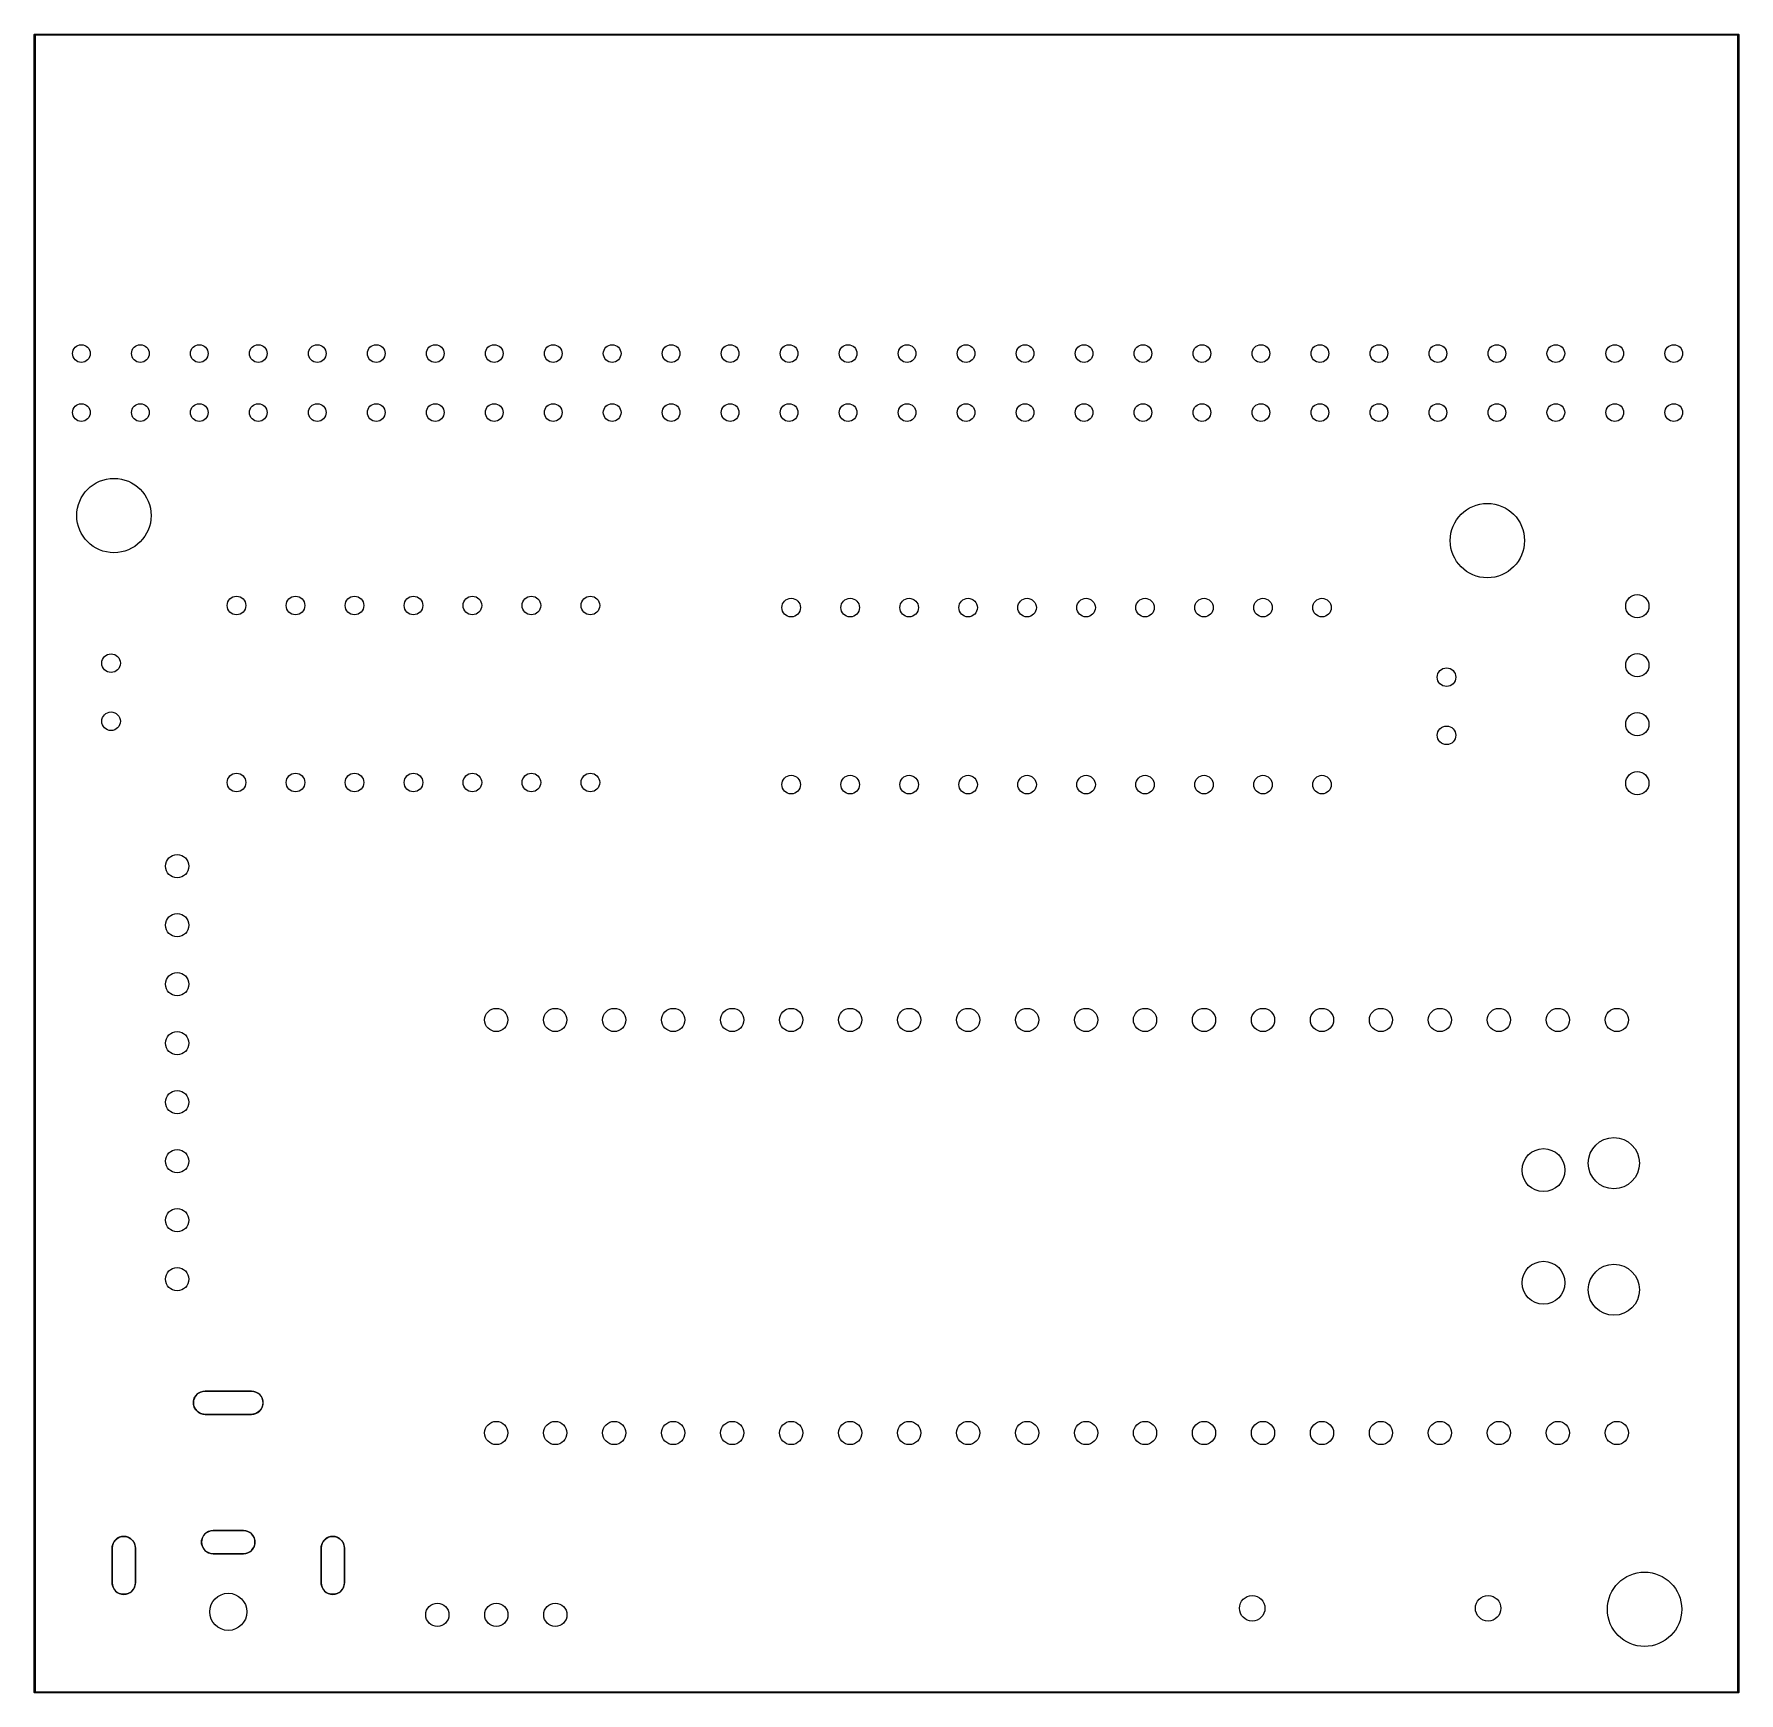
# Model space of a CAD drawing. Extents: x 89.7 to 163.1, y -143.4 to -72.
import ezdxf

# ---------------------------------------------------------------- set-up
doc = ezdxf.new("R2010")
doc.units = 0
doc.layers.add('BLACK', color=7, linetype='CONTINUOUS')

msp = doc.modelspace()

# ---------------------------------------------------------------- linework, layer by layer
at = {"layer": 'BLACK', "linetype": 'CONTINUOUS'}
for p, q in [((89.691795, -71.986961), (89.693698, -71.977394)), ((89.691795, -143.344314), (89.691795, -71.986961)), ((89.693698, -71.977394), (89.707228, -71.963864)), ((89.707228, -71.963864), (89.716795, -71.961961)), ((89.716795, -71.961961), (163.086079, -71.961961)), ((89.741795, -72.011961), (89.741795, -143.319314)), ((163.061079, -72.011961), (89.741795, -72.011961)), ((163.061079, -143.319314), (163.061079, -72.011961)), ((163.086079, -71.961961), (163.095646, -71.963864)), ((163.095646, -71.963864), (163.109176, -71.977394)), ((163.109176, -71.977394), (163.111079, -71.986961)), ((163.111079, -71.986961), (163.111079, -143.344314)), ((96.591662, -130.68913), (96.656925, -130.576091)), ((96.656925, -130.576091), (96.749221, -130.483795)), ((96.749221, -130.483795), (96.86226, -130.418532)), ((96.86226, -130.418532), (96.988339, -130.38475)), ((96.988339, -130.38475), (97.053602, -130.380472)), ((97.053602, -130.380472), (99.053602, -130.380472)), ((99.053602, -130.380472), (97.053602, -130.380472)), ((99.053602, -130.380472), (99.118865, -130.38475)), ((99.118865, -130.38475), (99.244944, -130.418532)), ((99.244944, -130.418532), (99.357983, -130.483795)), ((99.357983, -130.483795), (99.450279, -130.576091)), ((99.450279, -130.576091), (99.515542, -130.68913)), ((96.55788, -130.815209), (96.591662, -130.68913)), ((96.55788, -130.945735), (96.55788, -130.815209)), ((96.591662, -131.071814), (96.55788, -130.945735)), ((96.656925, -131.184853), (96.591662, -131.071814)), ((96.749221, -131.277149), (96.656925, -131.184853)), ((96.86226, -131.342412), (96.749221, -131.277149)), ((96.988339, -131.376194), (96.86226, -131.342412)), ((97.053602, -131.380472), (96.988339, -131.376194)), ((99.053602, -131.380472), (97.053602, -131.380472)), ((97.053602, -131.380472), (99.053602, -131.380472)), ((99.118865, -131.376194), (99.053602, -131.380472)), ((99.244944, -131.342412), (99.118865, -131.376194)), ((99.357983, -131.277149), (99.244944, -131.342412)), ((99.450279, -131.184853), (99.357983, -131.277149)), ((99.515542, -131.071814), (99.450279, -131.184853)), ((99.515542, -130.68913), (99.549324, -130.815209)), ((99.549324, -130.945735), (99.515542, -131.071814)), ((99.549324, -130.815209), (99.549324, -130.945735)), ((97.006925, -136.576091), (97.099221, -136.483795)), ((97.099221, -136.483795), (97.21226, -136.418532)), ((97.21226, -136.418532), (97.338339, -136.38475)), ((97.338339, -136.38475), (97.403602, -136.380472)), ((97.403602, -136.380472), (98.703602, -136.380472)), ((98.703602, -136.380472), (97.403602, -136.380472)), ((98.703602, -136.380472), (98.768865, -136.38475)), ((98.768865, -136.38475), (98.894944, -136.418532)), ((98.894944, -136.418532), (99.007983, -136.483795)), ((99.007983, -136.483795), (99.100279, -136.576091)), ((93.053602, -137.130472), (93.05788, -137.065209)), ((93.053602, -138.630472), (93.053602, -137.130472)), ((93.053602, -137.130472), (93.053602, -138.630472)), ((93.05788, -137.065209), (93.091662, -136.93913)), ((93.091662, -136.93913), (93.156925, -136.826091)), ((93.156925, -136.826091), (93.249221, -136.733795)), ((93.249221, -136.733795), (93.36226, -136.668532)), ((93.36226, -136.668532), (93.488339, -136.63475)), ((93.488339, -136.63475), (93.618865, -136.63475)), ((93.618865, -136.63475), (93.744944, -136.668532)), ((93.744944, -136.668532), (93.857983, -136.733795)), ((93.857983, -136.733795), (93.950279, -136.826091)), ((93.950279, -136.826091), (94.015542, -136.93913)), ((94.015542, -136.93913), (94.049324, -137.065209)), ((94.049324, -137.065209), (94.053602, -137.130472)), ((94.053602, -137.130472), (94.053602, -138.630472)), ((94.053602, -138.630472), (94.053602, -137.130472)), ((96.90788, -136.815209), (96.941662, -136.68913)), ((96.90788, -136.945735), (96.90788, -136.815209)), ((96.941662, -137.071814), (96.90788, -136.945735)), ((96.941662, -136.68913), (97.006925, -136.576091)), ((97.006925, -137.184853), (96.941662, -137.071814)), ((97.099221, -137.277149), (97.006925, -137.184853)), ((97.21226, -137.342412), (97.099221, -137.277149)), ((99.007983, -137.277149), (98.894944, -137.342412)), ((99.100279, -137.184853), (99.007983, -137.277149)), ((99.100279, -136.576091), (99.165542, -136.68913)), ((99.165542, -137.071814), (99.100279, -137.184853)), ((99.165542, -136.68913), (99.199324, -136.815209)), ((99.199324, -136.945735), (99.165542, -137.071814)), ((99.199324, -136.815209), (99.199324, -136.945735)), ((102.053602, -137.130472), (102.05788, -137.065209)), ((102.053602, -138.630472), (102.053602, -137.130472)), ((102.053602, -137.130472), (102.053602, -138.630472)), ((102.05788, -137.065209), (102.091662, -136.93913)), ((102.091662, -136.93913), (102.156925, -136.826091)), ((102.156925, -136.826091), (102.249221, -136.733795)), ((102.249221, -136.733795), (102.36226, -136.668532)), ((102.36226, -136.668532), (102.488339, -136.63475)), ((102.488339, -136.63475), (102.618865, -136.63475)), ((102.618865, -136.63475), (102.744944, -136.668532)), ((102.744944, -136.668532), (102.857983, -136.733795)), ((102.857983, -136.733795), (102.950279, -136.826091)), ((102.950279, -136.826091), (103.015542, -136.93913)), ((103.015542, -136.93913), (103.049324, -137.065209)), ((103.049324, -137.065209), (103.053602, -137.130472)), ((103.053602, -137.130472), (103.053602, -138.630472)), ((103.053602, -138.630472), (103.053602, -137.130472)), ((97.338339, -137.376194), (97.21226, -137.342412)), ((97.403602, -137.380472), (97.338339, -137.376194)), ((98.703602, -137.380472), (97.403602, -137.380472)), ((97.403602, -137.380472), (98.703602, -137.380472)), ((98.768865, -137.376194), (98.703602, -137.380472)), ((98.894944, -137.342412), (98.768865, -137.376194)), ((93.05788, -138.695735), (93.053602, -138.630472)), ((93.091662, -138.821814), (93.05788, -138.695735)), ((94.049324, -138.695735), (94.015542, -138.821814)), ((94.053602, -138.630472), (94.049324, -138.695735)), ((102.05788, -138.695735), (102.053602, -138.630472)), ((102.091662, -138.821814), (102.05788, -138.695735)), ((103.049324, -138.695735), (103.015542, -138.821814)), ((103.053602, -138.630472), (103.049324, -138.695735)), ((93.156925, -138.934853), (93.091662, -138.821814)), ((93.249221, -139.027149), (93.156925, -138.934853)), ((93.36226, -139.092412), (93.249221, -139.027149)), ((93.488339, -139.126194), (93.36226, -139.092412)), ((93.618865, -139.126194), (93.488339, -139.126194)), ((93.744944, -139.092412), (93.618865, -139.126194)), ((93.857983, -139.027149), (93.744944, -139.092412)), ((93.950279, -138.934853), (93.857983, -139.027149)), ((94.015542, -138.821814), (93.950279, -138.934853)), ((102.156925, -138.934853), (102.091662, -138.821814)), ((102.249221, -139.027149), (102.156925, -138.934853)), ((102.36226, -139.092412), (102.249221, -139.027149)), ((102.488339, -139.126194), (102.36226, -139.092412)), ((102.618865, -139.126194), (102.488339, -139.126194)), ((102.744944, -139.092412), (102.618865, -139.126194)), ((102.857983, -139.027149), (102.744944, -139.092412)), ((102.950279, -138.934853), (102.857983, -139.027149)), ((103.015542, -138.821814), (102.950279, -138.934853)), ((89.693698, -143.353881), (89.691795, -143.344314)), ((89.707228, -143.367411), (89.693698, -143.353881)), ((89.716795, -143.369314), (89.707228, -143.367411)), ((163.086079, -143.369314), (89.716795, -143.369314)), ((89.741795, -143.319314), (163.061079, -143.319314)), ((163.095646, -143.367411), (163.086079, -143.369314)), ((163.109176, -143.353881), (163.095646, -143.367411)), ((163.111079, -143.344314), (163.109176, -143.353881))]:
    msp.add_line(p, q, dxfattribs=at)
at = {"layer": 'BLACK'}
for centre, radius in [((91.72712, -85.711876), 0.381), ((91.72712, -85.711876), 0.381), ((94.26712, -85.711876), 0.381), ((94.26712, -85.711876), 0.381), ((96.80712, -85.711876), 0.381), ((96.80712, -85.711876), 0.381), ((99.34712, -85.711876), 0.381), ((99.34712, -85.711876), 0.381), ((101.88712, -85.711876), 0.381), ((101.88712, -85.711876), 0.381), ((104.42712, -85.711876), 0.381), ((104.42712, -85.711876), 0.381), ((106.96712, -85.711876), 0.381), ((106.96712, -85.711876), 0.381), ((109.50712, -85.711876), 0.381), ((109.50712, -85.711876), 0.381), ((112.04712, -85.711876), 0.381), ((112.04712, -85.711876), 0.381), ((114.58712, -85.711876), 0.381), ((114.58712, -85.711876), 0.381), ((117.12712, -85.711876), 0.381), ((117.12712, -85.711876), 0.381), ((119.66712, -85.711876), 0.381), ((119.66712, -85.711876), 0.381), ((122.20712, -85.711876), 0.381), ((122.20712, -85.711876), 0.381), ((124.74712, -85.711876), 0.381), ((124.74712, -85.711876), 0.381), ((127.28712, -85.711876), 0.381), ((127.28712, -85.711876), 0.381), ((129.82712, -85.711876), 0.381), ((129.82712, -85.711876), 0.381), ((132.36712, -85.711876), 0.381), ((132.36712, -85.711876), 0.381), ((134.90712, -85.711876), 0.381), ((134.90712, -85.711876), 0.381), ((137.44712, -85.711876), 0.381), ((137.44712, -85.711876), 0.381), ((139.98712, -85.711876), 0.381), ((139.98712, -85.711876), 0.381), ((142.52712, -85.711876), 0.381), ((142.52712, -85.711876), 0.381), ((145.06712, -85.711876), 0.381), ((145.06712, -85.711876), 0.381), ((147.60712, -85.711876), 0.381), ((147.60712, -85.711876), 0.381), ((150.14712, -85.711876), 0.381), ((150.14712, -85.711876), 0.381), ((152.68712, -85.711876), 0.381), ((152.68712, -85.711876), 0.381), ((155.22712, -85.711876), 0.381), ((155.22712, -85.711876), 0.381), ((157.76712, -85.711876), 0.381), ((157.76712, -85.711876), 0.381), ((160.30712, -85.711876), 0.381), ((160.30712, -85.711876), 0.381), ((91.72712, -88.251876), 0.381), ((91.72712, -88.251876), 0.381), ((94.26712, -88.251876), 0.381), ((94.26712, -88.251876), 0.381), ((96.80712, -88.251876), 0.381), ((96.80712, -88.251876), 0.381), ((99.34712, -88.251876), 0.381), ((99.34712, -88.251876), 0.381), ((101.88712, -88.251876), 0.381), ((101.88712, -88.251876), 0.381), ((104.42712, -88.251876), 0.381), ((104.42712, -88.251876), 0.381), ((106.96712, -88.251876), 0.381), ((106.96712, -88.251876), 0.381), ((109.50712, -88.251876), 0.381), ((109.50712, -88.251876), 0.381), ((112.04712, -88.251876), 0.381), ((112.04712, -88.251876), 0.381), ((114.58712, -88.251876), 0.381), ((114.58712, -88.251876), 0.381), ((117.12712, -88.251876), 0.381), ((117.12712, -88.251876), 0.381), ((119.66712, -88.251876), 0.381), ((119.66712, -88.251876), 0.381), ((122.20712, -88.251876), 0.381), ((122.20712, -88.251876), 0.381), ((124.74712, -88.251876), 0.381), ((124.74712, -88.251876), 0.381), ((127.28712, -88.251876), 0.381), ((127.28712, -88.251876), 0.381), ((129.82712, -88.251876), 0.381), ((129.82712, -88.251876), 0.381), ((132.36712, -88.251876), 0.381), ((132.36712, -88.251876), 0.381), ((134.90712, -88.251876), 0.381), ((134.90712, -88.251876), 0.381), ((137.44712, -88.251876), 0.381), ((137.44712, -88.251876), 0.381), ((139.98712, -88.251876), 0.381), ((139.98712, -88.251876), 0.381), ((142.52712, -88.251876), 0.381), ((142.52712, -88.251876), 0.381), ((145.06712, -88.251876), 0.381), ((145.06712, -88.251876), 0.381), ((147.60712, -88.251876), 0.381), ((147.60712, -88.251876), 0.381), ((150.14712, -88.251876), 0.381), ((150.14712, -88.251876), 0.381), ((152.68712, -88.251876), 0.381), ((152.68712, -88.251876), 0.381), ((155.22712, -88.251876), 0.381), ((155.22712, -88.251876), 0.381), ((157.76712, -88.251876), 0.381), ((157.76712, -88.251876), 0.381), ((160.30712, -88.251876), 0.381), ((160.30712, -88.251876), 0.381), ((93.130337, -92.686711), 1.6), ((93.130337, -92.686711), 1.599999), ((152.278412, -93.765211), 1.6), ((152.278412, -93.765211), 1.599999), ((98.409167, -96.560318), 0.4), ((98.409167, -96.560318), 0.4), ((100.949167, -96.560318), 0.4), ((100.949167, -96.560318), 0.4), ((103.489167, -96.560318), 0.4), ((103.489167, -96.560318), 0.4), ((106.029167, -96.560318), 0.4), ((106.029167, -96.560318), 0.4), ((108.569167, -96.560318), 0.4), ((108.569167, -96.560318), 0.4), ((111.109167, -96.560318), 0.4), ((111.109167, -96.560318), 0.4), ((113.649167, -96.560318), 0.4), ((113.649167, -96.560318), 0.4), ((158.736403, -96.588756), 0.5), ((158.736403, -96.588756), 0.5), ((122.295761, -96.650136), 0.4), ((122.295761, -96.650136), 0.4), ((124.835761, -96.650136), 0.4), ((124.835761, -96.650136), 0.4), ((127.375761, -96.650136), 0.4), ((127.375761, -96.650136), 0.4), ((129.915761, -96.650136), 0.4), ((129.915761, -96.650136), 0.4), ((132.455761, -96.650136), 0.4), ((132.455761, -96.650136), 0.4), ((134.995761, -96.650136), 0.4), ((134.995761, -96.650136), 0.4), ((137.535761, -96.650136), 0.4), ((137.535761, -96.650136), 0.4), ((140.075761, -96.650136), 0.4), ((140.075761, -96.650136), 0.4), ((142.615761, -96.650136), 0.4), ((142.615761, -96.650136), 0.4), ((145.155761, -96.650136), 0.4), ((145.155761, -96.650136), 0.4), ((93.007954, -99.042555), 0.4), ((93.007954, -99.042555), 0.4), ((158.736403, -99.128756), 0.5), ((158.736403, -99.128756), 0.5), ((150.520347, -99.646677), 0.4), ((150.520347, -99.646677), 0.4), ((93.007954, -101.542555), 0.4), ((93.007954, -101.542555), 0.4), ((158.736403, -101.668756), 0.5), ((158.736403, -101.668756), 0.5), ((150.520347, -102.146677), 0.4), ((150.520347, -102.146677), 0.4), ((98.409167, -104.180318), 0.4), ((98.409167, -104.180318), 0.4), ((100.949167, -104.180318), 0.4), ((100.949167, -104.180318), 0.4), ((103.489167, -104.180318), 0.4), ((103.489167, -104.180318), 0.4), ((106.029167, -104.180318), 0.4), ((106.029167, -104.180318), 0.4), ((108.569167, -104.180318), 0.4), ((108.569167, -104.180318), 0.4), ((111.109167, -104.180318), 0.4), ((111.109167, -104.180318), 0.4), ((113.649167, -104.180318), 0.4), ((113.649167, -104.180318), 0.4), ((122.295761, -104.270136), 0.4), ((122.295761, -104.270136), 0.4), ((124.835761, -104.270136), 0.4), ((124.835761, -104.270136), 0.4), ((127.375761, -104.270136), 0.4), ((127.375761, -104.270136), 0.4), ((129.915761, -104.270136), 0.4), ((129.915761, -104.270136), 0.4), ((132.455761, -104.270136), 0.4), ((132.455761, -104.270136), 0.4), ((134.995761, -104.270136), 0.4), ((134.995761, -104.270136), 0.4), ((137.535761, -104.270136), 0.4), ((137.535761, -104.270136), 0.4), ((140.075761, -104.270136), 0.4), ((140.075761, -104.270136), 0.4), ((142.615761, -104.270136), 0.4), ((142.615761, -104.270136), 0.4), ((145.155761, -104.270136), 0.4), ((145.155761, -104.270136), 0.4), ((158.736403, -104.208756), 0.5), ((158.736403, -104.208756), 0.5), ((95.853533, -107.780961), 0.5), ((95.853533, -107.780961), 0.5), ((95.853533, -110.320961), 0.5), ((95.853533, -110.320961), 0.5), ((95.853533, -112.860961), 0.5), ((95.853533, -112.860961), 0.5), ((109.595761, -114.400939), 0.5), ((109.595761, -114.400939), 0.5), ((112.135761, -114.400939), 0.5), ((112.135761, -114.400939), 0.5), ((114.675761, -114.400939), 0.5), ((114.675761, -114.400939), 0.5), ((117.215761, -114.400939), 0.5), ((117.215761, -114.400939), 0.5), ((119.755761, -114.400939), 0.5), ((119.755761, -114.400939), 0.5), ((122.295761, -114.400939), 0.5), ((122.295761, -114.400939), 0.5), ((124.835761, -114.400939), 0.5), ((124.835761, -114.400939), 0.5), ((127.375761, -114.400939), 0.5), ((127.375761, -114.400939), 0.5), ((129.915761, -114.400939), 0.5), ((129.915761, -114.400939), 0.5), ((132.455761, -114.400939), 0.5), ((132.455761, -114.400939), 0.5), ((134.995761, -114.400939), 0.5), ((134.995761, -114.400939), 0.5), ((137.535761, -114.400939), 0.5), ((137.535761, -114.400939), 0.5), ((140.075761, -114.400939), 0.5), ((140.075761, -114.400939), 0.5), ((142.615761, -114.400939), 0.5), ((142.615761, -114.400939), 0.5), ((145.155761, -114.400939), 0.5), ((145.155761, -114.400939), 0.5), ((147.695761, -114.400939), 0.5), ((147.695761, -114.400939), 0.5), ((150.235761, -114.400939), 0.5), ((150.235761, -114.400939), 0.5), ((152.775761, -114.400939), 0.5), ((152.775761, -114.400939), 0.5), ((155.315761, -114.400939), 0.5), ((155.315761, -114.400939), 0.5), ((157.855761, -114.400939), 0.5), ((157.855761, -114.400939), 0.5), ((95.853533, -115.400961), 0.5), ((95.853533, -115.400961), 0.5), ((95.853533, -117.940961), 0.5), ((95.853533, -117.940961), 0.5), ((157.725761, -120.565939), 1.1), ((157.725761, -120.565939), 1.099999), ((95.853533, -120.480961), 0.5), ((95.853533, -120.480961), 0.5), ((154.695761, -120.865939), 0.925), ((154.695761, -120.865939), 0.924999), ((95.853533, -123.020961), 0.5), ((95.853533, -123.020961), 0.5), ((154.695761, -125.715939), 0.925), ((154.695761, -125.715939), 0.924999), ((95.853533, -125.560961), 0.5), ((95.853533, -125.560961), 0.5), ((157.725761, -126.015939), 1.1), ((157.725761, -126.015939), 1.099999), ((109.595761, -132.180939), 0.5), ((109.595761, -132.180939), 0.5), ((112.135761, -132.180939), 0.5), ((112.135761, -132.180939), 0.5), ((114.675761, -132.180939), 0.5), ((114.675761, -132.180939), 0.5), ((117.215761, -132.180939), 0.5), ((117.215761, -132.180939), 0.5), ((119.755761, -132.180939), 0.5), ((119.755761, -132.180939), 0.5), ((122.295761, -132.180939), 0.5), ((122.295761, -132.180939), 0.5), ((124.835761, -132.180939), 0.5), ((124.835761, -132.180939), 0.5), ((127.375761, -132.180939), 0.5), ((127.375761, -132.180939), 0.5), ((129.915761, -132.180939), 0.5), ((129.915761, -132.180939), 0.5), ((132.455761, -132.180939), 0.5), ((132.455761, -132.180939), 0.5), ((134.995761, -132.180939), 0.5), ((134.995761, -132.180939), 0.5), ((137.535761, -132.180939), 0.5), ((137.535761, -132.180939), 0.5), ((140.075761, -132.180939), 0.5), ((140.075761, -132.180939), 0.5), ((142.615761, -132.180939), 0.5), ((142.615761, -132.180939), 0.5), ((145.155761, -132.180939), 0.5), ((145.155761, -132.180939), 0.5), ((147.695761, -132.180939), 0.5), ((147.695761, -132.180939), 0.5), ((150.235761, -132.180939), 0.5), ((150.235761, -132.180939), 0.5), ((152.775761, -132.180939), 0.5), ((152.775761, -132.180939), 0.5), ((155.315761, -132.180939), 0.5), ((155.315761, -132.180939), 0.5), ((157.855761, -132.180939), 0.5), ((157.855761, -132.180939), 0.5), ((159.046628, -139.770272), 1.6), ((159.046628, -139.770272), 1.599999), ((98.053602, -139.880472), 0.8), ((98.053602, -139.880472), 0.799999), ((142.151452, -139.726576), 0.55), ((142.151452, -139.726576), 0.55), ((152.311452, -139.726576), 0.55), ((152.311452, -139.726576), 0.55), ((107.058458, -140.00871), 0.5), ((107.058458, -140.00871), 0.5), ((109.598458, -140.00871), 0.5), ((109.598458, -140.00871), 0.5), ((112.138458, -140.00871), 0.5), ((112.138458, -140.00871), 0.5)]:
    msp.add_circle(centre, radius, dxfattribs=at)
for centre, start, end in [((97.053602, -130.880472), 90, 270), ((99.053602, -130.880472), -90, 90), ((97.403602, -136.880472), 90, 270), ((98.703602, -136.880472), -90, 90), ((93.553602, -137.130472), 0, 180), ((102.553602, -137.130472), 0, 180), ((93.553602, -138.630472), -180, 0), ((102.553602, -138.630472), -180, 0)]:
    msp.add_arc(centre, 0.5, start, end, dxfattribs=at)

doc.saveas('drawing.dxf')
